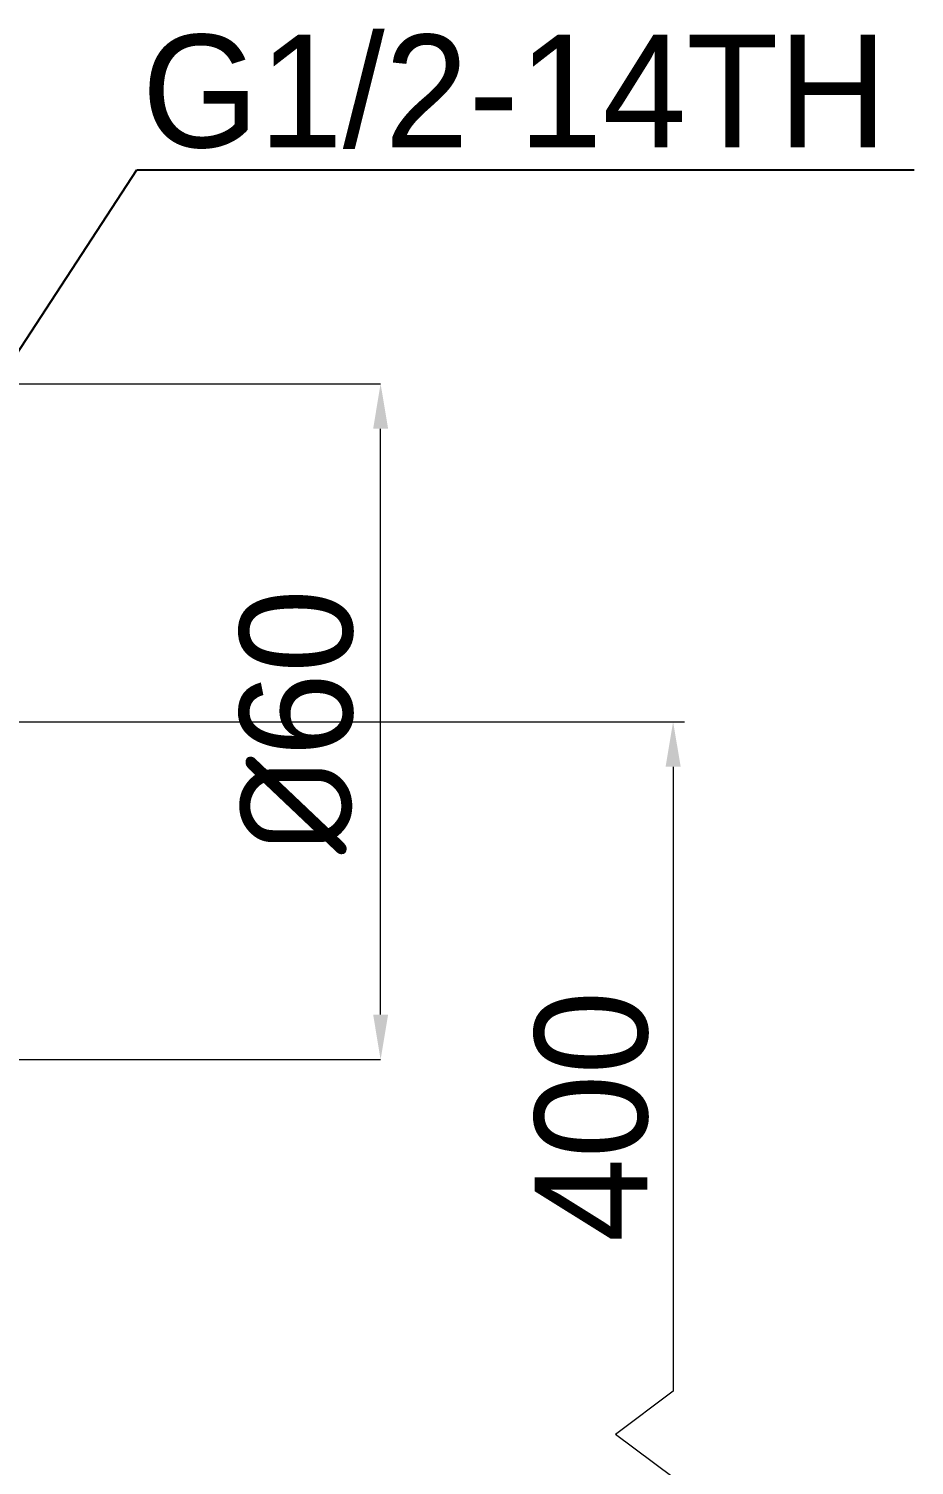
# Model space of a CAD drawing. Extents: x 900 to 2324, y -1513 to 827.
# Drawn here: x 2013.8 to 2092.4, y 138.6 to 266.1 of the extents above; entities that cross this region are included whole.
import ezdxf
from ezdxf import colors
from ezdxf.entities.mleader import LeaderData, LeaderLine
from ezdxf.math import Vec2, Vec3

# ---------------------------------------------------------------- set-up
doc = ezdxf.new("R2010")
doc.units = 0
doc.header["$LTSCALE"] = 4
doc.header["$MEASUREMENT"] = 0
doc.header["$PDMODE"] = 3
doc.header["$PDSIZE"] = -10
doc.linetypes.add('CENTER2', pattern=[28.575, 19.05, -3.175, 3.175, -3.175])
doc.layers.get('0').update_dxf_attribs({"linetype": 'CONTINUOUS'})
doc.layers.get('DEFPOINTS').update_dxf_attribs({"linetype": 'CONTINUOUS'})
doc.layers.add('Cneter', color=1, linetype='CENTER2', lineweight=13)
doc.styles.add('Daelim Dimension', font='')
doc.styles.get('Daelim Dimension').set_extended_font_data('나눔고딕')
doc.dimstyles.new('DEFAULT', dxfattribs={"dimscale": 2, "dimtxt": 2, "dimasz": 2, "dimexe": 0, "dimexo": 2, "dimgap": 1, "dimtad": 1, "dimdec": 1, "dimzin": 9, "dimdsep": 46, "dimtxsty": 'Daelim Dimension', "dimcen": 0.5, "dimclrd": 252, "dimclre": 252, "dimclrt": 3, "dimadec": 1, "dimazin": 0, "dimtfac": 1, "dimtdec": 1, "dimtix": 1, "dimtmove": 0, "dimatfit": 3, "dimfxl": 1, "dimtolj": 1, "dimtzin": 1, "dimlwd": 9, "dimlwe": 9, "dimarcsym": 0})

# ---------------------------------------------------------------- blocks, each defined once
blk = doc.blocks.new('*D5')
at = {"color": 5, "lineweight": 9, "ltscale": 0.5, "transparency": 16777216}
for p, q in [((1997, 234.56), (2045.01, 234.56)), ((2045.01, 178.56), (2045.01, 230.56)), ((1997, 174.56), (2045.01, 174.56))]:
    blk.add_line(p, q, dxfattribs=at)
at = {"color": 5, "ltscale": 0.5, "transparency": 16777216}
for points in [[(2044.35, 230.56), (2045.68, 230.56), (2045.01, 234.56)], [(2044.35, 178.56), (2045.68, 178.56), (2045.01, 174.56)]]:
    blk.add_solid(points, dxfattribs=at)
at = {"layer": 'DEFPOINTS', "color": 0, "ltscale": 0.5, "transparency": 16777216}
for p in [(1993, 234.56), (2045.01, 234.56), (1993, 174.56)]:
    blk.add_point(p, dxfattribs=at)
at = {"color": 7, "ltscale": 0.5, "transparency": 16777216, "insert": (2037.57, 204.56), "char_height": 10, "attachment_point": 5, "rotation": 90, "style": 'Daelim Dimension'}
blk.add_mtext('\\A1;{\\fISOCPEUR|b0|i0|c0|p34;%%C}60', dxfattribs=at)

msp = doc.modelspace()

# ---------------------------------------------------------------- linework, layer by layer
at = {"color": 5, "lineweight": 9, "ltscale": 0.5}
for p, q in [((2016, 204.56), (2071.97, 204.56)), ((2070.97, 200.56), (2070.97, 145.13)), ((2070.97, 145.13), (2065.86, 141.29)), ((2070.97, 137.46), (2065.86, 141.29))]:
    msp.add_line(p, q, dxfattribs=at)
at = {"color": 5, "ltscale": 0.5}
msp.add_solid([(2070.3, 200.56), (2071.64, 200.56), (2070.97, 204.56)], dxfattribs=at)
at = {"layer": 'Cneter', "lineweight": 5, "ltscale": 0.5}
msp.add_line((1940.25, 204.56), (2019.58, 204.56), dxfattribs=at)

# ---------------------------------------------------------------- texts
at = {"color": 7, "ltscale": 0.5, "insert": (2063.75, 169.52), "char_height": 10, "attachment_point": 5, "rotation": 90, "style": 'Daelim Dimension'}
msp.add_mtext('\\A1;400', dxfattribs=at)

# ---------------------------------------------------------------- dimensions: what is measured, and where the dimension line sits
at = {"color": 5, "ltscale": 0.5}
dim = msp.add_linear_dim(base=(2045.01, 234.56), p1=(1993, 174.56), p2=(1993, 234.56), angle=90, text='{\\fISOCPEUR|b0|i0|c0|p34;%%C}<>', dimstyle='DEFAULT', override={"dimtxt": 5, "dimclrd": 5, "dimclre": 5, "dimclrt": 7}, dxfattribs=at)
dim.commit()
dim.dimension.update_dxf_attribs({"geometry": '*D5', "text_midpoint": (2037.57, 204.56)})

# ---------------------------------------------------------------- leaders
at = {"ltscale": 0.5}
ml = msp.add_multileader_mtext('Standard', dxfattribs=at)
ml.set_content('G1/2-14TH', color=256, style='Daelim Dimension')
ml.set_leader_properties(color=5)
ml.build(insert=Vec2(0, 0))
ml.multileader.update_dxf_attribs({"text_left_attachment_type": 6, "text_right_attachment_type": 6, "dogleg_length": 0.36, "arrow_head_size": 5})
ctx = ml.context
ctx.base_point, ctx.char_height, ctx.arrow_head_size, ctx.landing_gap_size, ctx.plane_origin = Vec3(2023.73, 253.54), 10, 5, 0.09, Vec3(2008.19, 224.53)
ctx.left_attachment, ctx.right_attachment = 6, 6
notes = []
notes.append((ctx, [(0, (1, 1, 0), (2023.37, 253.54), (1, 0), 0.36, [(0, [(1998.25, 215.04)], 0, [])])]))
ctx.mtext.insert, ctx.mtext.flow_direction = Vec3(2023.82, 265.54), 5
for ctx, leaders in notes:
    for number, flags, end, landing, length, lines in leaders:
        leader = LeaderData()
        leader.index, (leader.has_last_leader_line, leader.has_dogleg_vector, leader.attachment_direction) = number, flags
        leader.last_leader_point, leader.dogleg_vector, leader.dogleg_length = Vec3(end), Vec3(landing), length
        for number, points, colour, breaks in lines:
            line = LeaderLine()
            line.index, line.vertices, line.color, line.breaks = number, Vec3.list(points), colors.encode_raw_color(colour), breaks
            leader.lines.append(line)
        ctx.leaders.append(leader)

doc.saveas('drawing.dxf')
